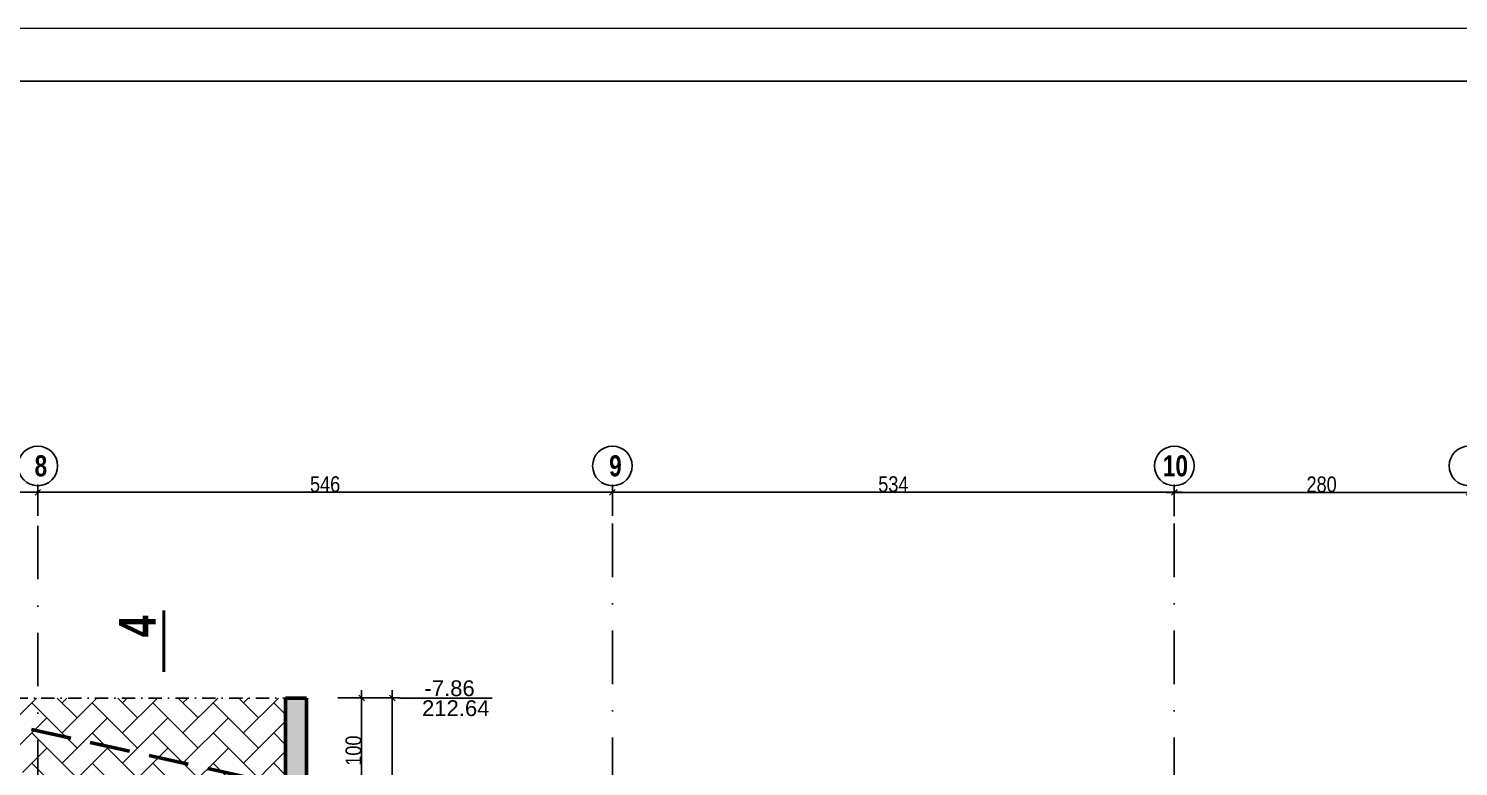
# Model space of a CAD drawing. Header units: millimetres. Extents: x -26249 to 60250, y -21218 to 23336.
# Drawn here: x 54104 to 55463, y 2267 to 2968 of the extents above; entities that cross this region are included whole.
import ezdxf
from ezdxf.enums import TextEntityAlignment as Align

# ---------------------------------------------------------------- set-up
doc = ezdxf.new("R2010")
doc.units = ezdxf.units.MM
doc.linetypes.add('CACHEX2', pattern=[19.05, 12.7, -6.35])
doc.linetypes.add('TIRETPTX2', pattern=[50.8, 25.4, -12.7, 0, -12.7])
for name, color, linetype in [('01_cote_gen', 4, 'Continuous'), ('01_linteaux', 2, 'Continuous'), ('01_poch_murs', 253, 'Continuous'), ('01_texte', 230, 'Continuous'), ('AA_COTES', 2, 'Continuous')]:
    doc.layers.add(name, color=color, linetype=linetype)
doc.layers.add('01_murs_coup', color=5, linetype='Continuous', lineweight=60)
doc.styles.add('impact', font='impact.ttf')
doc.styles.add('MATTE_TXT', font='arial.ttf')
doc.styles.add('STYLE2', font='ARIALN.TTF')
doc.dimstyles.new('JB50', dxfattribs={"dimscale": 0.1, "dimtxt": 150, "dimasz": 15, "dimexe": 0.1, "dimexo": 0.1, "dimgap": 0.09, "dimtad": 1, "dimdec": 1, "dimdsep": 46, "dimtxsty": 'STYLE2', "dimblk1": 'BOND_G', "dimblk2": 'BOND_D', "dimsah": 1, "dimcen": 1.5, "dimdle": 0.01, "dimse1": 1, "dimse2": 1, "dimclrd": 4, "dimclre": 2, "dimclrt": 6, "dimazin": 2, "dimtfac": 2.333333, "dimtdec": 1, "dimtix": 1, "dimtmove": 2, "dimatfit": 3, "dimldrblk": 'BOND_G', "dimfxl": 1, "dimtolj": 1, "dimtzin": 0, "dimarcsym": 0})

# ---------------------------------------------------------------- blocks, each defined once
blk = doc.blocks.new('BOND_G')
at = {"layer": 'AA_COTES', "color": 0}
for p, q in [((0, -5), (0, 15)), ((5, 0), (-5, 0)), ((1.77, 1.77), (-1.77, -1.77))]:
    blk.add_line(p, q, dxfattribs=at)
blk = doc.blocks.new('BOND_D')
at = {"layer": 'AA_COTES', "color": 0}
for p, q in [((5, 0), (-5, 0)), ((-1.77, -1.77), (1.77, 1.77)), ((0, 5), (0, -15))]:
    blk.add_line(p, q, dxfattribs=at)
blk = doc.blocks.new('*D1420')
at = {"layer": '01_cote_gen', "color": 4, "lineweight": -2, "transparency": 16777216}
blk.add_line((53835, 2527.7), (54111.6, 2527.7), dxfattribs=at)
at = {"layer": 'Defpoints', "color": 0, "transparency": 16777216}
for p in [(54113.1, 2527.7), (53833.5, 2504.4), (54113.1, 2497.4)]:
    blk.add_point(p, dxfattribs=at)
at = {"layer": '01_cote_gen', "color": 4, "lineweight": -2, "transparency": 16777216, "xscale": 1.5, "yscale": 1.5, "zscale": 1.5, "rotation": 180}
blk.add_blockref('BOND_G', (53833.5, 2527.7), dxfattribs=at)
at = {"layer": '01_cote_gen', "color": 4, "lineweight": -2, "transparency": 16777216, "xscale": 1.5, "yscale": 1.5, "zscale": 1.5}
blk.add_blockref('BOND_D', (54113.1, 2527.7), dxfattribs=at)
at = {"layer": '01_cote_gen', "color": 6, "transparency": 16777216, "insert": (53973.3, 2535.3), "char_height": 15, "attachment_point": 5, "style": 'STYLE2'}
blk.add_mtext('\\A1;279.6', dxfattribs=at)
blk = doc.blocks.new('*D1421')
at = {"layer": '01_cote_gen', "color": 4, "lineweight": -2, "transparency": 16777216}
blk.add_line((54114.6, 2527.7), (54657.6, 2527.7), dxfattribs=at)
at = {"layer": 'Defpoints', "color": 0, "transparency": 16777216}
for p in [(54659.1, 2527.7), (54659.1, 2505.7), (54113.1, 2497.6)]:
    blk.add_point(p, dxfattribs=at)
at = {"layer": '01_cote_gen', "color": 4, "lineweight": -2, "transparency": 16777216, "xscale": 1.5, "yscale": 1.5, "zscale": 1.5, "rotation": 180}
blk.add_blockref('BOND_G', (54113.1, 2527.7), dxfattribs=at)
at = {"layer": '01_cote_gen', "color": 4, "lineweight": -2, "transparency": 16777216, "xscale": 1.5, "yscale": 1.5, "zscale": 1.5}
blk.add_blockref('BOND_D', (54659.1, 2527.7), dxfattribs=at)
at = {"layer": '01_cote_gen', "color": 6, "transparency": 16777216, "insert": (54386.1, 2535.3), "char_height": 15, "attachment_point": 5, "style": 'STYLE2'}
blk.add_mtext('\\A1;546', dxfattribs=at)
blk = doc.blocks.new('*D1422')
at = {"layer": '01_cote_gen', "color": 4, "lineweight": -2, "transparency": 16777216}
blk.add_line((54660.6, 2527.7), (55191.6, 2527.7), dxfattribs=at)
at = {"layer": 'Defpoints', "color": 0, "transparency": 16777216}
for p in [(55193.1, 2527.7), (55193.1, 2527.7), (54659.1, 2463.8)]:
    blk.add_point(p, dxfattribs=at)
at = {"layer": '01_cote_gen', "color": 4, "lineweight": -2, "transparency": 16777216, "xscale": 1.5, "yscale": 1.5, "zscale": 1.5, "rotation": 180}
blk.add_blockref('BOND_G', (54659.1, 2527.7), dxfattribs=at)
at = {"layer": '01_cote_gen', "color": 4, "lineweight": -2, "transparency": 16777216, "xscale": 1.5, "yscale": 1.5, "zscale": 1.5}
blk.add_blockref('BOND_D', (55193.1, 2527.7), dxfattribs=at)
at = {"layer": '01_cote_gen', "color": 6, "transparency": 16777216, "insert": (54926.1, 2535.3), "char_height": 15, "attachment_point": 5, "style": 'STYLE2'}
blk.add_mtext('\\A1;534', dxfattribs=at)
blk = doc.blocks.new('*D1423')
at = {"layer": '01_cote_gen', "color": 4, "lineweight": -2, "transparency": 16777216}
blk.add_line((55194.6, 2527.5), (55471.6, 2527.5), dxfattribs=at)
at = {"layer": 'Defpoints', "color": 0, "transparency": 16777216}
for p in [(55193.1, 2527.5), (55473.1, 2527.5), (55473.1, 2527.5)]:
    blk.add_point(p, dxfattribs=at)
at = {"layer": '01_cote_gen', "color": 4, "lineweight": -2, "transparency": 16777216, "xscale": 1.5, "yscale": 1.5, "zscale": 1.5, "rotation": 180}
blk.add_blockref('BOND_G', (55193.1, 2527.5), dxfattribs=at)
at = {"layer": '01_cote_gen', "color": 4, "lineweight": -2, "transparency": 16777216, "xscale": 1.5, "yscale": 1.5, "zscale": 1.5}
blk.add_blockref('BOND_D', (55473.1, 2527.5), dxfattribs=at)
at = {"layer": '01_cote_gen', "color": 6, "transparency": 16777216, "insert": (55333.1, 2535.1), "char_height": 15, "attachment_point": 5, "style": 'STYLE2'}
blk.add_mtext('\\A1;280', dxfattribs=at)
blk = doc.blocks.new('*D1665')
at = {"layer": '01_cote_gen', "color": 4, "lineweight": -2, "transparency": 16777216}
blk.add_line((54449.9, 2330.7), (54449.9, 2100.7), dxfattribs=at)
at = {"layer": 'Defpoints', "color": 0, "transparency": 16777216}
for p in [(54368.5, 2332.2), (54420.8, 2099.2), (54449.9, 2099.2)]:
    blk.add_point(p, dxfattribs=at)
at = {"layer": '01_cote_gen', "color": 4, "lineweight": -2, "transparency": 16777216, "xscale": 1.5, "yscale": 1.5, "zscale": 1.5}
for name, p, rotation in [('BOND_G', (54449.9, 2332.2), 90), ('BOND_D', (54449.9, 2099.2), 270)]:
    blk.add_blockref(name, p, dxfattribs=dict(at, rotation=rotation))
at = {"layer": '01_cote_gen', "color": 6, "transparency": 16777216, "insert": (54442.2, 2215.7), "char_height": 15, "attachment_point": 5, "rotation": 90, "style": 'STYLE2'}
blk.add_mtext('\\A1;233', dxfattribs=at)
blk = doc.blocks.new('*D1647')
at = {"layer": '01_cote_gen', "color": 4, "lineweight": -2, "transparency": 16777216}
blk.add_line((54420.8, 2330.7), (54420.8, 2233.7), dxfattribs=at)
at = {"layer": 'Defpoints', "color": 0, "transparency": 16777216}
for p in [(54368.5, 2332.2), (54348.5, 2232.2), (54420.8, 2232.2)]:
    blk.add_point(p, dxfattribs=at)
at = {"layer": '01_cote_gen', "color": 4, "lineweight": -2, "transparency": 16777216, "xscale": 1.5, "yscale": 1.5, "zscale": 1.5}
for name, p, rotation in [('BOND_G', (54420.8, 2332.2), 90), ('BOND_D', (54420.8, 2232.2), 270)]:
    blk.add_blockref(name, p, dxfattribs=dict(at, rotation=rotation))
at = {"layer": '01_cote_gen', "color": 6, "transparency": 16777216, "insert": (54413.1, 2282.2), "char_height": 15, "attachment_point": 5, "rotation": 90, "style": 'STYLE2'}
blk.add_mtext('\\A1;100', dxfattribs=at)

msp = doc.modelspace()

# ---------------------------------------------------------------- hatches: boundary and pattern name
at = {"layer": '01_poch_murs'}
h = msp.add_hatch(color=256, dxfattribs=at)
h.dxf.hatch_style = 1
h.paths.add_polyline_path([(54368.55, 2244.527), (54348.55, 2248.943), (54348.55, 2232.167), (53835.831, 2232.167), (53835.831, 2332.167), (53815.831, 2332.167), (53815.831, 2232.167), (53262.404, 2232.167), (53262.404, 2347.167), (53246.404, 2349.167), (53246.404, 2202.167), (54348.55, 2202.167), (54348.55, 2074.167), (54647.115, 2074.167), (54647.115, 1936.168), (55279.642, 1936.168), (55279.642, 1822.168), (56545.683, 1822.168), (56371.954, 1847.168), (55483.115, 1847.168), (55483.115, 1892.168), (55463.115, 1892.168), (55463.115, 1847.168), (55299.642, 1847.168), (55299.642, 2025.168), (55279.642, 2025.168), (55279.642, 1961.168), (54667.115, 1961.168), (54667.115, 2159.167), (54647.115, 2159.167), (54647.115, 2099.167), (54368.55, 2099.167)])
h.paths.add_polyline_path([(54368.55, 2332.167), (54348.55, 2332.167), (54348.55, 2248.943), (54368.55, 2244.527)], flags=17)
h.paths.add_polyline_path([(56847.114, 1892.168), (56831.115, 1892.168), (56831.115, 1847.168), (56371.954, 1847.168), (56545.683, 1822.168), (56831.115, 1822.168), (56831.115, 1781.094), (56847.114, 1778.791)])
h.paths.add_polyline_path([(56847.114, 1778.791), (56831.115, 1781.094), (56831.115, 1674.206), (56847.114, 1674.206)])
h.paths.add_polyline_path([(56090.414, 1572.168), (55469.455, 1572.168), (53763.455, 1879.168), (53246.404, 1879.168), (53246.404, 1859.168), (53761.67, 1859.168), (55467.67, 1552.168), (56088.629, 1552.168), (56847.114, 1415.644), (56847.114, 1435.965)])
h = msp.add_hatch(dxfattribs=at)
h.set_pattern_fill('AR-HBONE', color=256, scale=0.2)
h.set_pattern_definition([(45, (38043.464, 0), (3e-15, 28.73682), [60.96, -20.32]), (135, (38057.832, 14.368), (3e-15, 28.73682), [60.96, -20.32])])
h.paths.add_polyline_path([(54113.115, 2300.814), (53970.756, 2332.167), (53835.831, 2332.167), (53835.831, 2232.167), (54113.115, 2232.167)])
h.paths.add_polyline_path([(54009.923, 2284.179), (54098.514, 2284.179), (54098.514, 2251.885), (54009.923, 2251.885)], flags=16)
h.paths.add_polyline_path([(54348.55, 2332.167), (54113.115, 2332.167), (54113.115, 2300.814), (54315.826, 2256.168), (54348.55, 2248.943)])
h.paths.add_polyline_path([(54113.115, 2332.167), (53970.756, 2332.167), (54113.115, 2300.814)], flags=17)
h.paths.add_polyline_path([(54113.115, 2300.814), (54113.115, 2232.167), (54348.55, 2232.167), (54348.55, 2248.943), (54315.826, 2256.168)])
h.paths.add_polyline_path([(54017.219, 2256.828), (54095.739, 2256.828), (54095.739, 2279.328), (54017.219, 2279.328)], flags=8)
h.paths.add_polyline_path([(54215.37, 2229.856), (54270.791, 2229.856), (54270.791, 2252.832), (54215.37, 2252.832)], flags=9)

# ---------------------------------------------------------------- linework, layer by layer
at = {"layer": '01_linteaux', "linetype": 'TIRETPTX2', "ltscale": 2}
for p, q in [((54113.115, 4.299), (54113.115, 2533.912)), ((54659.115, 6.331), (54659.115, 2533.912)), ((55193.115, 6.331), (55193.115, 2533.912))]:
    msp.add_line(p, q, dxfattribs=at)
at = {"layer": '01_linteaux', "linetype": 'TIRETPTX2', "ltscale": 0.5}
msp.add_line((53835.831, 2332.167), (54348.55, 2332.167), dxfattribs=at)
at = {"layer": '01_murs_coup', "linetype": 'Continuous', "lineweight": 5}
msp.add_line((60250.424, 2968.323), (50478.456, 2968.323), dxfattribs=at)
at = {"layer": '01_murs_coup'}
for p, q in [((54348.55, 2332.167), (54348.55, 2232.167)), ((54368.55, 2332.167), (54348.55, 2332.167)), ((54368.55, 2332.167), (54368.55, 2099.167))]:
    msp.add_line(p, q, dxfattribs=at)
at = {"layer": '01_murs_coup', "linetype": 'CACHEX2', "ltscale": 3}
msp.add_lwpolyline([(51531.49, 2849.444), (51941.74, 2756.168), (53716.486, 2388.168), (54315.826, 2256.168), (55606.63, 1971.168), (55948.057, 1908.168), (57782.63, 1644.168), (58468.98, 1537.168), (59123.919, 1438.298)], dxfattribs=at)
at = {"layer": '01_texte'}
for p, q in [((60200.424, 2918.323), (50528.456, 2918.323)), ((54457.414, 2332.167), (54544.854, 2332.167))]:
    msp.add_line(p, q, dxfattribs=at)
at = {"layer": '01_texte', "const_width": 3}
msp.add_lwpolyline([(54232.827, 2415.39), (54232.827, 2356.889)], dxfattribs=at)
at = {"layer": '01_texte'}
for centre in [(54113.115, 2552.717), (54659.115, 2552.717), (55193.115, 2552.717), (55473.115, 2552.717)]:
    msp.add_circle(centre, 18.806, dxfattribs=at)

# ---------------------------------------------------------------- texts
at = {"layer": '01_texte', "style": 'impact'}
msp.add_text('4', height=35, rotation=90, dxfattribs=at).set_placement((54235.679, 2400.309), align=Align.BOTTOM_CENTER)
at = {"layer": '01_texte', "style": 'MATTE_TXT'}
for s, p in [('-7.86', (54480.516, 2333.941)), ('212.64', (54478.204, 2315.036))]:
    msp.add_text(s, height=15, dxfattribs=at).set_placement(p)
at = {"layer": '01_texte', "char_height": 20, "attachment_point": 1, "line_spacing_factor": 0.895453, "style": 'impact'}
for s, insert in [('8', (54110.014, 2562.824)), ('9', (54656.014, 2562.824)), ('10', (55182.227, 2562.824))]:
    msp.add_mtext(s, dxfattribs=dict(at, insert=insert))

# ---------------------------------------------------------------- dimensions: what is measured, and where the dimension line sits
at = {"layer": '01_cote_gen'}
for base, p1, p2, picture, middle in [((54113.115, 2527.677), (53833.518, 2504.38), (54113.115, 2497.436), '*D1420', (53973.317, 2535.344)), ((54659.115, 2527.677), (54113.115, 2497.573), (54659.115, 2505.674), '*D1421', (54386.115, 2535.344)), ((55193.115, 2527.677), (54659.115, 2463.813), (55193.115, 2527.677), '*D1422', (54926.115, 2535.344)), ((55473.115, 2527.47), (55193.115, 2527.47), (55473.115, 2527.47), '*D1423', (55333.115, 2535.137))]:
    dim = msp.add_linear_dim(base=base, p1=p1, p2=p2, dimstyle='JB50', dxfattribs=at)
    dim.commit()
    dim.dimension.update_dxf_attribs({"geometry": picture, "text_midpoint": middle})
dim = msp.add_linear_dim(base=(54420.756, 2232.167), p1=(54368.55, 2332.167), p2=(54348.55, 2232.167), angle=90, dimstyle='JB50', dxfattribs=at)
dim.commit()
dim.dimension.update_dxf_attribs({"geometry": '*D1647', "text_midpoint": (54413.088, 2282.167)})
dim = msp.add_linear_dim(base=(54449.914, 2099.167), p1=(54368.55, 2332.167), p2=(54420.756, 2099.167), angle=90, dimstyle='JB50', dxfattribs=at)
dim.commit()
dim.dimension.update_dxf_attribs({"geometry": '*D1665', "text_midpoint": (54442.246, 2215.748), "dimtype": 160})

doc.saveas('drawing.dxf')
